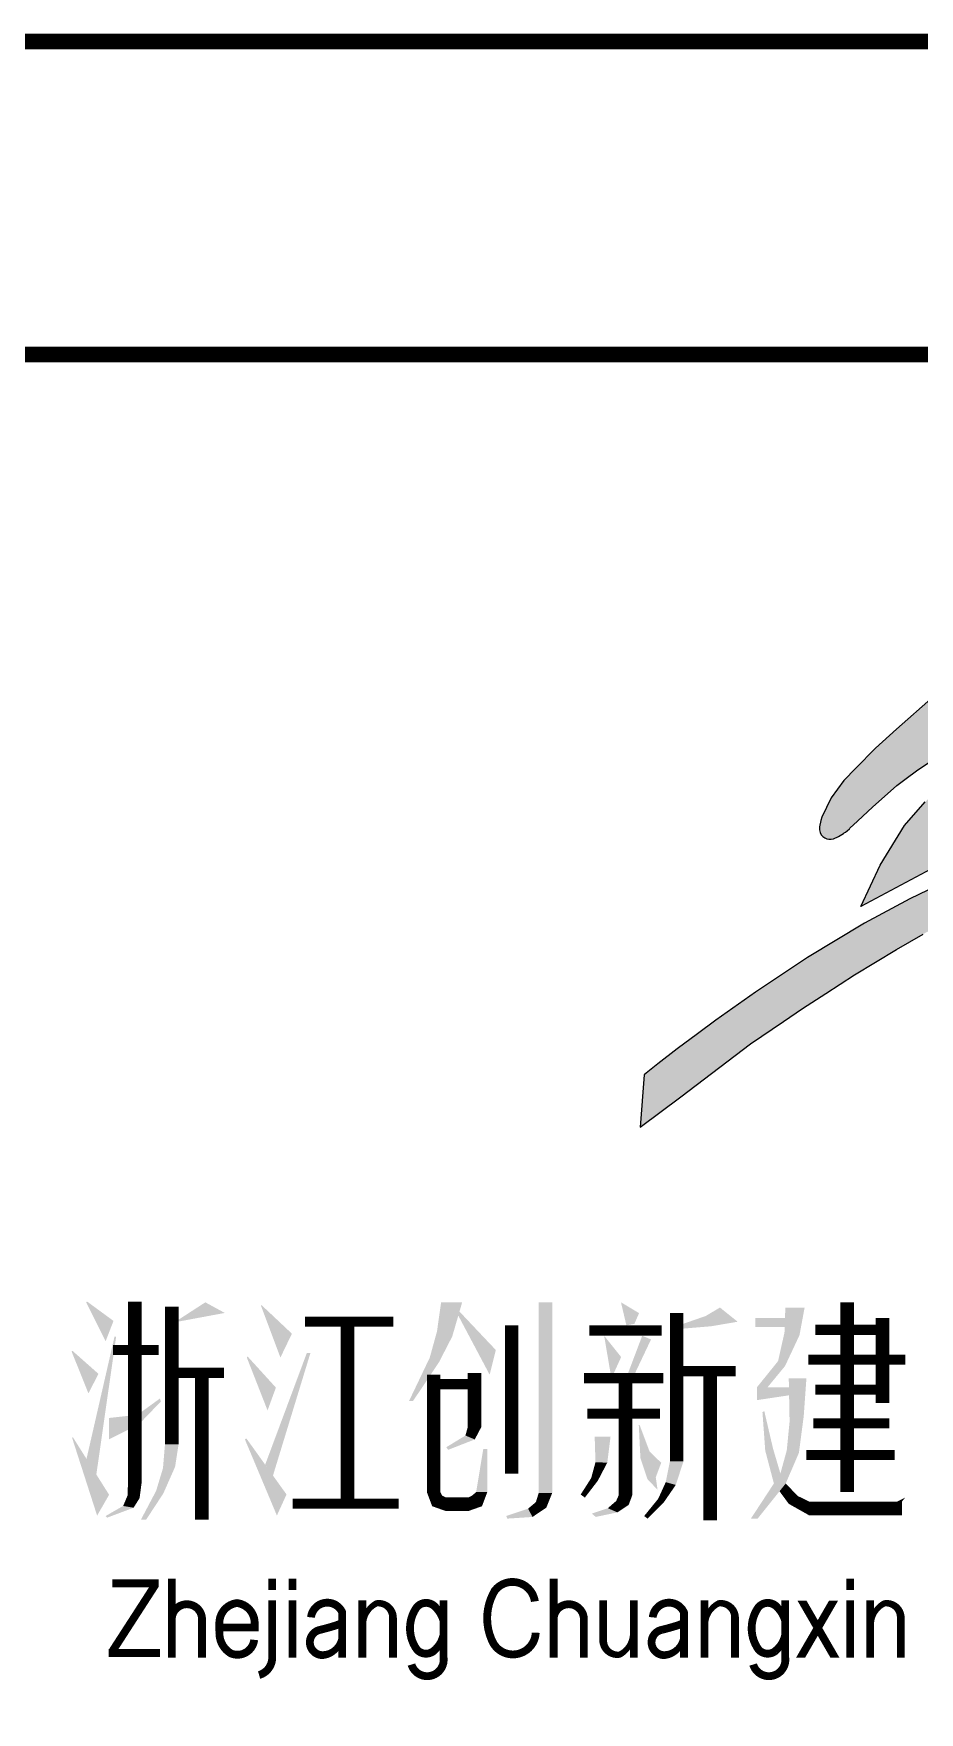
# Model space of a CAD drawing. Extents: x -104256 to -27901, y -155913 to -111823.
# Drawn here: x -88396.5 to -88339.9, y -148955.2 to -148848 of the extents above; entities that cross this region are included whole.
import ezdxf
from ezdxf.enums import TextEntityAlignment as Align

# ---------------------------------------------------------------- set-up
doc = ezdxf.new("R2010")
doc.units = 0
doc.layers.add('0-cxFrame', color=155, linetype='Continuous')
doc.layers.add('0-cxText', color=131, linetype='Continuous', lineweight=25)
doc.styles.add('cx_tuming', font='simhei.ttf')
doc.styles.add('cx_tuqian1', font='')
doc.styles.add('黑体', font='simhei.ttf', dxfattribs={"height": 12})
doc.styles.get('cx_tuqian1').set_extended_font_data('SimSun')

# ---------------------------------------------------------------- blocks, each defined once
blk = doc.blocks.new('zjcx_logo(Dragon)')
h = blk.add_hatch(color=186)
h.dxf.hatch_style = 1
h.set_gradient(color1=(41, 22, 111), color2=(223, 33, 33), tint=1)
h.paths.add_polyline_path([(-1403.9, -618.8), (-1416.6, -786.6), (-1287.4, -689.1), (-1064, -520.3), (-958.7, -448.7), (-898.4, -407.7), (-823.7, -359.6), (-732.3, -300.3), (-598.8, -219.3), (-513, -169.8), (-403.3, -111), (-303.6, -62.1), (-225.4, -26.7), (-197.4, -14.4), (-153.8, 2.3), (-117.3, 16.2), (-91.1, 25.5), (-28.8, 43.3), (19.1, 53), (36.4, 55.1), (57.6, 55.8), (77.5, 54.3), (89.8, 52.8), (100.5, 49.3), (110.1, 43.9), (118.7, 36.4), (125.4, 27.8), (130.3, 17.8), (133.4, 7.4), (134.2, -3.4), (125.3, -83.2), (119.4, -130.7), (109.7, -191.7), (109.6, -204.5), (111.7, -214.2), (115.2, -222.7), (120.4, -231.4), (126.5, -238), (133.8, -244.2), (142.2, -249), (153.2, -252.2), (164.5, -253.4), (176, -252.8), (187.2, -250.2), (197.8, -245.8), (202.2, -243), (209.8, -238.3), (221, -231.4), (235.9, -219.6), (266.8, -190.2), (303.5, -155.1), (315.9, -143.3), (351.4, -109.8), (382, -80.9), (409.2, -57.2), (425.3, -43.2), (461.4, -11.7), (494.5, 15.5), (498.6, 19.3), (502.9, 22.6), (518.2, 34.4), (555.6, 63.5), (572.2, 76.3), (596.7, 92.3), (633.5, 115.9), (692.9, 149.4), (731.6, 163.6), (769, 173.2), (784.4, 174.2), (800.5, 173.3), (815.9, 166.9), (824.6, 161.1), (832.2, 153.8), (832.6, 153.2), (832.9, 152.9), (833, 152.6), (833.2, 152.4), (833.3, 152.2), (833.4, 152.1), (833.6, 151.9), (833.6, 151.8), (833.7, 151.7), (833.7, 151.7), (833.7, 151.6), (836, 148.5), (836, 148.5), (836, 148.5), (836, 148.5), (836, 148.5), (836, 148.4), (836, 148.4), (836, 148.4), (836, 148.4), (836.1, 148.4), (836.1, 148.3), (836.1, 148.3), (836.1, 148.3), (836.1, 148.3), (836.1, 148.3), (836.2, 148.2), (836.2, 148.2), (836.2, 148.2), (836.2, 148.2), (836.2, 148.1), (836.2, 148.1), (836.3, 148.1), (836.3, 148.1), (836.3, 148.1), (836.3, 148), (836.3, 148), (836.3, 148), (836.3, 148), (836.4, 148), (836.4, 147.9), (836.4, 147.9), (836.4, 147.9), (836.4, 147.9), (836.4, 147.9), (837.5, 146.4), (838.3, 145.2), (842.7, 135.5), (845.4, 125.4), (846.1, 114.6), (846.9, 96.9), (843, 51.3), (818, -246.9), (946.7, -186.5), (968.8, 116.7), (965.5, 165.1), (959.7, 186.2), (950.4, 206), (938.2, 223.6), (922.9, 239.4), (905.6, 252.3), (886, 262), (865.3, 268.5), (841, 271.6), (815.3, 272.3), (790.4, 269.7), (765.8, 264.1), (729.8, 252.2), (680.8, 230.4), (632.2, 203.7), (571.6, 163.9), (500.8, 111), (434.3, 54.8), (367.3, -6.5), (310.2, -61.7), (263.9, -107.7), (227.7, -145.9), (216.1, -158), (211.6, -161.8), (208.9, -164), (204.9, -166.3), (200.5, -167.7), (195.9, -168.4), (191.3, -168.1), (186.8, -167), (182.7, -165), (178.9, -162.3), (177.7, -159.9), (176.8, -157.4), (176.4, -154.8), (176.4, -152.1), (177.4, -147.5), (189, -89.6), (203.2, -17.6), (205.1, 15.7), (202.5, 49), (197.7, 66.4), (189.8, 82.8), (179.2, 97.4), (166, 109.9), (150.7, 119.9), (134, 126.8), (116.1, 130.7), (76.1, 135.8), (35.4, 136.7), (-4.9, 133.6), (-17.4, 132.3), (-18.4, 132.2), (-19.3, 132.1), (-19.6, 132), (-20.3, 131.9), (-20.4, 131.9), (-20.6, 131.9), (-78.8, 122.7), (-124.1, 112.7), (-141.9, 108.5), (-144.7, 107.9), (-146.5, 107.4), (-157.4, 104.9), (-174.5, 99.9), (-194.9, 94.2), (-288.5, 62.7), (-410.3, 12.5), (-556.3, -57.8), (-700.1, -135.4), (-882, -244.8), (-1048.5, -355.3), (-1175, -444.3), (-1234.1, -488.3), (-1298.6, -536.5), (-1360.5, -584.4), (-1397.6, -614.1)])
h.paths.add_polyline_path([(-711.8, -82.4), (-650.5, 49.9), (-572.6, 176.5), (-506.7, 252.5), (-430.6, 319.1), (-346.1, 375.2), (-294.3, 397.7), (-239.5, 412.4), (-183.5, 418.7), (-151.8, 418), (-120.5, 411.6), (-90.9, 399.9), (-63.8, 382.9), (-44.4, 364), (-29, 342.6), (-16.9, 318.6), (-8.9, 293.1), (-5.2, 266.8), (-13.7, 289.8), (-26.5, 310.8), (-42.7, 329), (-62.7, 344.1), (-80.8, 352.6), (-100.1, 358), (-120.1, 360.2), (-140, 359.3), (-187.6, 348.7), (-231.6, 329.9), (-297.1, 287.7), (-356.1, 236.5), (-403.8, 181.7), (-425.7, 154.4), (-449.5, 113.8), (-468.2, 79.5), (-489.2, 37.4)])
edge = h.paths.add_edge_path()
edge.add_line((-433.1, 632.5), (-455, 612.2))
edge.add_line((-455, 612.2), (-480.7, 588.6))
edge.add_line((-480.7, 588.6), (-598, 484.3))
edge.add_line((-598, 484.3), (-665.9, 424))
edge.add_line((-665.9, 424), (-728.4, 359.8))
edge.add_line((-728.4, 359.8), (-766.2, 320.1))
edge.add_line((-766.2, 320.1), (-806.9, 264.8))
edge.add_line((-806.9, 264.8), (-837.1, 203.1))
edge.add_line((-837.1, 203.1), (-840.3, 192.2))
edge.add_line((-840.3, 192.2), (-844.2, 172.1))
edge.add_line((-844.2, 172.1), (-843.8, 163.4))
edge.add_line((-843.8, 163.4), (-842, 154.8))
edge.add_line((-842, 154.8), (-838.5, 146.5))
edge.add_line((-838.5, 146.5), (-833.5, 141.4))
edge.add_line((-833.5, 141.4), (-827.6, 137.2))
edge.add_line((-827.6, 137.2), (-821.1, 134.3))
edge.add_line((-821.1, 134.3), (-814.2, 132.8))
edge.add_line((-814.2, 132.8), (-807, 132.6))
edge.add_line((-807, 132.6), (-800, 133.7))
edge.add_line((-800, 133.7), (-783.4, 141.6))
edge.add_line((-783.4, 141.6), (-767.5, 151.3))
edge.add_line((-767.5, 151.3), (-765.3, 153.1))
edge.add_line((-765.3, 153.1), (-762.9, 154.4))
edge.add_line((-762.9, 154.4), (-761.1, 155.8))
edge.add_line((-761.1, 155.8), (-756.1, 159.8))
edge.add_line((-756.1, 159.8), (-748.8, 166.4))
edge.add_line((-748.8, 166.4), (-746.9, 168.2))
edge.add_line((-746.9, 168.2), (-723, 190.4))
edge.add_line((-723, 190.4), (-673.9, 236.2))
edge.add_line((-673.9, 236.2), (-627.6, 278))
edge.add_line((-627.6, 278), (-597.8, 304.4))
edge.add_line((-597.8, 304.4), (-567.9, 326.3))
edge.add_line((-567.9, 326.3), (-534.2, 351))
edge.add_line((-534.2, 351), (-476.4, 390.2))
edge.add_line((-476.4, 390.2), (-408.2, 428.4))
edge.add_line((-408.2, 428.4), (-399.8, 433.3))
edge.add_line((-399.8, 433.3), (-346, 460.8))
edge.add_line((-346, 460.8), (-334.8, 466.5))
edge.add_line((-334.8, 466.5), (-290.1, 485.9))
edge.add_line((-290.1, 485.9), (-275, 492))
edge.add_line((-275, 492), (-258.7, 498))
edge.add_line((-258.7, 498), (-242.5, 503.9))
edge.add_line((-242.5, 503.9), (-210.4, 513.7))
edge.add_line((-210.4, 513.7), (-191.9, 519.3))
edge.add_line((-191.9, 519.3), (-168.3, 524.3))
edge.add_line((-168.3, 524.3), (-143, 529.7))
edge.add_line((-143, 529.7), (-99.8, 534.9))
edge.add_line((-99.8, 534.9), (-64.7, 532.9))
edge.add_line((-64.7, 532.9), (-30.5, 524.8))
edge.add_line((-30.5, 524.8), (-14.7, 516.8))
edge.add_line((-14.7, 516.8), (-0.5, 505.8))
edge.add_line((-0.5, 505.8), (11.5, 492.6))
edge.add_line((11.5, 492.6), (20.6, 477.1))
edge.add_line((20.6, 477.1), (26.6, 460.5))
edge.add_line((26.6, 460.5), (29.6, 442.3))
edge.add_line((29.6, 442.3), (29.1, 424.6))
edge.add_line((29.1, 424.6), (25.3, 407))
edge.add_line((25.3, 407), (32, 424))
edge.add_line((32, 424), (35.9, 434))
edge.add_line((35.9, 434), (42.2, 456.7))
edge.add_line((42.2, 456.7), (45.2, 467.6))
edge.add_line((45.2, 467.6), (49, 488.1))
edge.add_line((49, 488.1), (49.4, 506.7))
edge.add_line((49.4, 506.7), (46.4, 525.3))
edge.add_line((46.4, 525.3), (40.1, 542.6))
edge.add_line((40.1, 542.6), (30.5, 558.4))
edge.add_line((30.5, 558.4), (12.7, 575))
edge.add_line((12.7, 575), (-7.9, 587.6))
edge.add_line((-7.9, 587.6), (-30.8, 596.1))
edge.add_line((-30.8, 596.1), (-54.7, 600.1))
edge.add_line((-54.7, 600.1), (-96.5, 603.9))
edge.add_line((-96.5, 603.9), (-132.7, 601.6))
edge.add_line((-132.7, 601.6), (-159.5, 598.6))
edge.add_line((-159.5, 598.6), (-195.8, 592.7))
edge.add_line((-195.8, 592.7), (-237.5, 583.6))
edge.add_line((-237.5, 583.6), (-262, 576.5))
edge.add_line((-262, 576.5), (-288.4, 568.7))
edge.add_line((-288.4, 568.7), (-292.8, 567.2))
edge.add_line((-292.8, 567.2), (-298.9, 564.9))
edge.add_line((-298.9, 564.9), (-300.3, 564.4))
edge.add_line((-300.3, 564.4), (-301.3, 564))
edge.add_line((-301.3, 564), (-302.1, 563.7))
edge.add_line((-302.1, 563.7), (-302.8, 563.4))
edge.add_line((-302.8, 563.4), (-303.8, 563.1))
edge.add_line((-303.8, 563.1), (-305.3, 562.5))
edge.add_line((-305.3, 562.5), (-306.4, 562.1))
edge.add_line((-306.4, 562.1), (-307.4, 561.7))
edge.add_line((-307.4, 561.7), (-352.9, 544.6))
edge.add_line((-352.9, 544.6), (-407, 514.7))
edge.add_line((-407, 514.7), (-408.6, 513.9))
edge.add_line((-408.6, 513.9), (-408.3, 514.1))
edge.add_line((-408.3, 514.1), (-405.4, 517))
edge.add_line((-405.4, 517), (-401.6, 520.6))
edge.add_line((-401.6, 520.6), (-397.3, 524.9))
edge.add_line((-397.3, 524.9), (-392.2, 529.9))
edge.add_line((-392.2, 529.9), (-387.4, 534.6))
edge.add_line((-387.4, 534.6), (-381.3, 539.6))
edge.add_line((-381.3, 539.6), (-365.1, 552.8))
edge.add_line((-365.1, 552.8), (-346.6, 567.9))
edge.add_line((-346.6, 567.9), (-342.3, 571.6))
edge.add_line((-342.3, 571.6), (-330.1, 582.4))
edge.add_line((-330.1, 582.4), (-327.7, 584.9))
edge.add_line((-327.7, 584.9), (-323.9, 587))
edge.add_line((-323.9, 587), (-314.1, 596.5))
edge.add_line((-314.1, 596.5), (-279, 629.2))
edge.add_line((-279, 629.2), (-266.4, 640.9))
edge.add_line((-266.4, 640.9), (-254.4, 652.8))
edge.add_line((-254.4, 652.8), (-237.5, 669.3))
edge.add_line((-237.5, 669.3), (-216.2, 693.1))
edge.add_line((-216.2, 693.1), (-208.4, 701.9))
edge.add_line((-208.4, 701.9), (-204.5, 706.2))
edge.add_line((-204.5, 706.2), (-199.7, 711.2))
edge.add_line((-199.7, 711.2), (-191.4, 721.3))
edge.add_line((-191.4, 721.3), (-186.8, 727.4))
edge.add_line((-186.8, 727.4), (-184.5, 731))
edge.add_line((-184.5, 731), (-182.9, 733.2))
edge.add_line((-182.9, 733.2), (-177.6, 740.6))
edge.add_line((-177.6, 740.6), (-166.8, 755.4))
edge.add_line((-166.8, 755.4), (-153.2, 782.3))
edge.add_line((-153.2, 782.3), (-143.2, 812.5))
edge.add_line((-143.2, 812.5), (-142.9, 823.7))
edge.add_line((-142.9, 823.7), (-142.9, 826.4))
edge.add_line((-142.9, 826.4), (-145.3, 840.2))
edge.add_line((-145.3, 840.2), (-150.3, 853.4))
edge.add_line((-150.3, 853.4), (-157.7, 865.4))
edge.add_line((-157.7, 865.4), (-167.2, 876))
edge.add_line((-167.2, 876), (-178.2, 884.6))
edge.add_line((-178.2, 884.6), (-190.9, 891))
edge.add_line((-190.9, 891), (-212.9, 896.7))
edge.add_line((-212.9, 896.7), (-235.9, 898.6))
edge.add_line((-235.9, 898.6), (-258.8, 896.2))
edge.add_line((-258.8, 896.2), (-281.5, 889.5))
edge.add_line((-281.5, 889.5), (-299.9, 878.2))
edge.add_line((-299.9, 878.2), (-316.5, 863.7))
edge.add_line((-316.5, 863.7), (-330.6, 846.8))
edge.add_arc((-321.9, 815.6), 32.5, -21.4858, 105.4708, ccw=False)
edge.add_line((-291.7, 803.7), (-299.3, 784.6))
edge.add_line((-299.3, 784.6), (-314.8, 760.7))
edge.add_line((-314.8, 760.7), (-325.6, 744.9))
edge.add_line((-325.6, 744.9), (-342.2, 724.9))
edge.add_line((-342.2, 724.9), (-370.2, 694.9))
edge.add_line((-370.2, 694.9), (-393.2, 670.2))
edge.add_line((-393.2, 670.2), (-419.3, 645.2))
edge.add_line((-419.3, 645.2), (-433.1, 632.5))
for points in [[(-480.7, 588.6), (-598, 484.3), (-665.9, 424), (-728.4, 359.8), (-766.2, 320.1), (-806.9, 264.8), (-837.1, 203.1), (-840.3, 192.2), (-844.2, 172.1), (-843.8, 163.4), (-842, 154.8), (-838.5, 146.5), (-833.5, 141.4), (-827.6, 137.2), (-821.1, 134.3), (-814.2, 132.8), (-807, 132.6), (-800, 133.7), (-783.4, 141.6), (-767.5, 151.3), (-765.3, 153.1), (-762.9, 154.4), (-761.1, 155.8), (-756.1, 159.8), (-748.8, 166.4), (-746.9, 168.2), (-723, 190.4), (-673.9, 236.2), (-627.6, 278), (-597.8, 304.4), (-567.9, 326.3), (-534.2, 351), (-476.4, 390.2)], [(-480.7, 588.6), (-598, 484.3), (-665.9, 424), (-728.4, 359.8), (-766.2, 320.1), (-806.9, 264.8), (-837.1, 203.1), (-840.3, 192.2), (-844.2, 172.1), (-843.8, 163.4), (-842, 154.8), (-838.5, 146.5), (-833.5, 141.4), (-827.6, 137.2), (-821.1, 134.3), (-814.2, 132.8), (-807, 132.6), (-800, 133.7), (-783.4, 141.6), (-767.5, 151.3), (-765.3, 153.1), (-762.9, 154.4), (-761.1, 155.8), (-756.1, 159.8), (-748.8, 166.4), (-746.9, 168.2), (-723, 190.4), (-673.9, 236.2), (-627.6, 278), (-597.8, 304.4), (-567.9, 326.3), (-534.2, 351), (-476.4, 390.2)], [(-711.8, -82.4), (-650.5, 49.9), (-572.6, 176.5), (-506.7, 252.5)], [(-489.2, 37.4), (-711.8, -82.4)], [(-711.8, -82.4), (-650.5, 49.9), (-572.6, 176.5), (-506.7, 252.5)], [(-489.2, 37.4), (-711.8, -82.4)], [(-1403.9, -618.8), (-1416.6, -786.6), (-1287.4, -689.1), (-1064, -520.3), (-958.7, -448.7), (-898.4, -407.7), (-823.7, -359.6), (-732.3, -300.3), (-598.8, -219.3), (-513, -169.8)], [(-410.3, 12.5), (-556.3, -57.8), (-700.1, -135.4), (-882, -244.8), (-1048.5, -355.3), (-1175, -444.3), (-1234.1, -488.3), (-1298.6, -536.5), (-1360.5, -584.4), (-1397.6, -614.1), (-1403.9, -618.8), (-1403.9, -618.8)], [(-1403.9, -618.8), (-1416.6, -786.6), (-1287.4, -689.1), (-1064, -520.3), (-958.7, -448.7), (-898.4, -407.7), (-823.7, -359.6), (-732.3, -300.3), (-598.8, -219.3), (-513, -169.8)], [(-410.3, 12.5), (-556.3, -57.8), (-700.1, -135.4), (-882, -244.8), (-1048.5, -355.3), (-1175, -444.3), (-1234.1, -488.3), (-1298.6, -536.5), (-1360.5, -584.4), (-1397.6, -614.1), (-1403.9, -618.8), (-1403.9, -618.8)]]:
    blk.add_lwpolyline(points)
at = {"layer": 'Defpoints', "color": 250}
blk.add_point((-1416.6, -897.6), dxfattribs=at)
blk = doc.blocks.new('zjcx_TT(Dragon)')
at = {"color": 7}
for points, const_width in [([(-6530.3, -3023), (-6530.3, -3603.8)], 43.3), ([(-6412.2, -3039.7), (-6412.2, -3479.4)], 43.3), ([(-4800.2, -3059.5), (-4800.2, -3533.1)], 43.3), ([(-4256.2, -3025.6), (-4256.2, -3631.7)], 43.3), ([(-4143.5, -3076.2), (-4143.5, -3346.9)], 43.3), ([(-5986.3, -3087.6), (-5704.6, -3087.6)], 32.5), ([(-5850.9, -3087.6), (-5850.9, -3668.4)], 43.3), ([(-5327, -3099.1), (-5327, -3572.7)], 43.3), ([(-5079.2, -3115.8), (-4848.2, -3115.8)], 32.5), ([(-4357.9, -3113.2), (-4143.5, -3113.2)], 32.5), ([(-6599.7, -3177.9), (-6454.2, -3177.9)], 32.5), ([(-4380.3, -3208.7), (-4070.5, -3208.7)], 32.5), ([(-6412.2, -3250.9), (-6245.5, -3250.9)], 32.5), ([(-6316.2, -3250.9), (-6316.2, -3719.3)], 43.3), ([(-5576, -3256.6), (-5576, -3631.7)], 43.3), ([(-5445.4, -3250.9), (-5445.4, -3423.4)], 43.3), ([(-5095.9, -3267.9), (-4842.4, -3267.9)], 32.5), ([(-4963.6, -3263.5), (-4963.6, -3641.4)], 43.3), ([(-4800.2, -3245.4), (-4611.4, -3245.4)], 32.5), ([(-4693, -3245.4), (-4693, -3721.9)], 43.3), ([(-5576, -3287), (-5445.4, -3287)], 32.5), ([(-4357.9, -3304.6), (-4143.5, -3304.6)], 32.5), ([(-5085, -3381), (-4853.9, -3381)], 32.5), ([(-4363.6, -3412.1), (-4121.1, -3412.1)], 32.5), ([(-4386, -3513.3), (-4104.4, -3513.3)], 32.5), ([(-6025.9, -3668.4), (-5688, -3668.4)], 32.5), ([(-5537.3, -3670.4), (-5465.2, -3670.4)], 43.3), ([(-4378.7, -3683.6), (-4081.4, -3683.6)], 43.3)]:
    blk.add_lwpolyline(points, dxfattribs=dict(at, const_width=const_width))
at = {"const_width": 25}
for points in [[(-6601.5, -3922.8), (-6453.5, -3922.8)], [(-6412.1, -4159.9), (-6412.1, -3907.9)], [(-6091.5, -3944), (-6091.5, -3907.9)], [(-6026.9, -3944), (-6026.9, -3907.9)], [(-5193.1, -4159.9), (-5193.1, -3907.9)], [(-4246.5, -3944), (-4246.5, -3907.9)], [(-6600.9, -4138.3), (-6466.1, -3929.6)], [(-6091.5, -4159.9), (-6091.5, -3977.3)], [(-6026.9, -4159.9), (-6026.9, -3977.3)], [(-5803.7, -4159.9), (-5803.7, -3977.3)], [(-5544.5, -4159.9), (-5544.5, -3977.3)], [(-5034.8, -4105), (-5034.8, -3977.3)], [(-4937.2, -3977.3), (-4937.2, -4159.9)], [(-4711.6, -4159.9), (-4711.6, -3977.3)], [(-4453.7, -4159.9), (-4453.7, -3977.3)], [(-4246.5, -4159.9), (-4246.5, -3977.3)], [(-4182.4, -4159.9), (-4182.4, -3977.3)], [(-5867.9, -4159.9), (-5867.9, -4012.9)], [(-5706.1, -4032.2), (-5706.1, -4159.9)], [(-4777.1, -4159.9), (-4777.1, -4012.9)], [(-4614.1, -4032.2), (-4614.1, -4159.9)], [(-4400.9, -4153.5), (-4302.8, -3983.9)], [(-4298.8, -4153.5), (-4396.9, -3983.9)], [(-4084.9, -4032.2), (-4084.9, -4159.9)], [(-6315.5, -4159.9), (-6315.5, -4037.9)], [(-6272.6, -4063.8), (-6135.1, -4063.8)], [(-5096.5, -4159.9), (-5096.5, -4037.9)], [(-6613.5, -4145.1), (-6450.1, -4145.1)]]:
    blk.add_lwpolyline(points, dxfattribs=at)
for points in [[(-5382.2, -3947.7, -0.673783), (-5253.1, -3980.6, -0.222028)], [(-5380.1, -3944.8, 0.263693), (-5385.7, -4113.9, 0.615609)], [(-6412.1, -4037.9, -1.001561), (-6315.5, -4037.9, 3.441563)], [(-6202.6, -3985.6, 0.395945), (-6260.1, -4052)], [(-6205.1, -3985.6, -0.395945), (-6147.6, -4052)], [(-5967.5, -4031.5, -0.787489), (-5867, -4017.6)], [(-5631.7, -4001.3, 0.318714), (-5628.8, -4135.3, 0.615609)], [(-5632.6, -4002.6, -0.476832), (-5572.1, -3997.1, -0.222028)], [(-5193.1, -4037.9, -1.001561), (-5096.5, -4037.9, 3.441563)], [(-4876.7, -4031.5, -0.787489), (-4776.2, -4017.6)], [(-4540.9, -4001.3, 0.318714), (-4538.1, -4135.3, 0.615609)], [(-4541.8, -4002.6, -0.476832), (-4481.3, -3997.1, -0.222028)], [(-6259.7, -4074.4, 0.295539), (-6222, -4147.4, 0.295539)], [(-5939.3, -4071.4, 0.886876), (-5931.4, -4152, 0.615609)], [(-5939.3, -4071.4, 0.030544), (-5870.1, -4050.9)], [(-5390.8, -4103.4, 0.810483), (-5250.2, -4080.4, 0.222028)], [(-4848.5, -4071.4, 0.886876), (-4840.6, -4152, 0.615609)], [(-4848.5, -4071.4, 0.030544), (-4779.3, -4050.9)], [(-6224.2, -4146.2, 0.506701), (-6149, -4103.1)], [(-5629.5, -4134.4, 0.40791), (-5575.2, -4138.1, 0.222028)], [(-4538.7, -4134.4, 0.40791), (-4484.4, -4138.1, 0.222028)], [(-6133.3, -4215.5, 0.333054), (-6091.5, -4159.9, 3.441563)], [(-5646.9, -4182.1, 0.945498), (-5545, -4156.9, 0.222028)], [(-4556.1, -4182.1, 0.945498), (-4454.2, -4156.9, 0.222028)]]:
    blk.add_lwpolyline(points, format="xyb", dxfattribs=at)
for points in [[(-4393.2, -3990.1, 28.8, 0, 0), (-4414.9, -3977.6, 25, 25, 0)], [(-4306.3, -3990.1, 28.8, 0, 0), (-4284.6, -3977.6, 25, 25, 0)], [(-5798.6, -4047.1, 15, 19.9, -0.277023), (-5756.3, -3985.7, 15, 19.9, -0.413565)], [(-5759.6, -3986.9, 20, 25, -0.474766), (-5706.1, -4034, 25, 25, 0)], [(-5572.1, -3997.1, 25, 20, -0.150596), (-5545.7, -4047.8, 25, 25, 0)], [(-4706.6, -4047.1, 15, 19.9, -0.277023), (-4664.2, -3985.7, 15, 19.9, -0.413565)], [(-4667.6, -3986.9, 20, 25, -0.474766), (-4614.1, -4034, 25, 25, 0)], [(-4481.3, -3997.1, 25, 20, -0.150596), (-4454.9, -4047.8, 25, 25, 0)], [(-4177.4, -4047.1, 15, 19.9, -0.277023), (-4135, -3985.7, 15, 19.9, -0.413565)], [(-4138.4, -3986.9, 20, 25, -0.474766), (-4084.9, -4034, 25, 25, 0)], [(-5932.4, -4152, 25, 15, 0.445668), (-5871.8, -4081.7, 25, 25, 0)], [(-5575.2, -4138.1, 25, 20, 0.200508), (-5545.6, -4077.4, 25, 25, 0)], [(-4841.6, -4152, 25, 15, 0.445668), (-4781, -4081.7, 25, 25, 0)], [(-4484.4, -4138.1, 25, 20, 0.200508), (-4454.8, -4077.4, 25, 25, 0)], [(-4981.3, -4150.3, 20, 25, -0.474766), (-5034.8, -4103.2, 25, 25, 0)], [(-4942.3, -4090, 15, 19.9, -0.277023), (-4984.6, -4151.5, 15, 19.9, -0.413565)], [(-4397.3, -4147.3, 28.8, 0, 0), (-4419, -4159.9, 25, 25, 0)], [(-4302.4, -4147.3, 28.8, 0, 0), (-4280.7, -4159.9, 25, 25, 0)]]:
    blk.add_lwpolyline(points, format="xyseb")
at = {"color": 7}
for points in [[(-6682.6, -3023), (-6685.2, -3025.6), (-6598.1, -3085), (-6623.2, -3149.7)], [(-6305, -3025.6), (-6397.5, -3085.6), (-6242.9, -3059.5), (-6397.4, -3088.3)], [(-6028.6, -3125.7), (-6124.5, -3035.5), (-6065.3, -3201.9), (-6127.7, -3035.5)], [(-5552.3, -3025.6), (-5565.4, -3118.4), (-5485.1, -3025.6), (-5516.7, -3134.6)], [(-5377.6, -3177.9), (-5493.6, -3055.1), (-5397.4, -3256.6), (-5497.4, -3068.1)], [(-5197.7, -3025.6), (-5241, -3025.6), (-5197.7, -3634.8), (-5241, -3634.8)], [(-4920.3, -3060.1), (-4978.1, -3025.6), (-4935.3, -3094.4), (-4960.8, -3099.1)], [(-4605.6, -3087.6), (-4662, -3042.3), (-4689.9, -3102), (-4707.9, -3069.4)], [(-4391.8, -3042.3), (-4453.3, -3042.3), (-4408.2, -3130.6), (-4456.1, -3122)], [(-4707.9, -3069.4), (-4782.7, -3095.4), (-4689.9, -3102), (-4786.9, -3110.1)], [(-4453.3, -3076.2), (-4549.3, -3076.2), (-4455.4, -3104.3), (-4549.3, -3104.3)], [(-6589.8, -3135.6), (-6595, -3135.6), (-6652.9, -3575.4), (-6684.3, -3525.5)], [(-5516.7, -3134.6), (-5565.4, -3118.4), (-5559.4, -3217.5), (-5588.6, -3202.4)], [(-4977.5, -3200.3), (-5031.8, -3132.5), (-5000.5, -3250.9), (-5011.6, -3250.9)], [(-4882.1, -3144), (-4910.3, -3132.5), (-4932.7, -3250.9), (-4955.1, -3250.9)], [(-4408.2, -3130.6), (-4456.1, -3122), (-4454.2, -3228.9), (-4476.6, -3213.4)], [(-6729.1, -3180.5), (-6731.7, -3183.1), (-6646.1, -3254), (-6678.2, -3316.1)], [(-6079.7, -3297.8), (-6169.9, -3198.7), (-6106.3, -3370.9), (-6172.5, -3201.9)], [(-5969.6, -3187.8), (-5981.1, -3187.8), (-6089, -3578.6), (-6113.9, -3543.9)], [(-5559.4, -3217.5), (-5588.6, -3202.4), (-5642.2, -3341.1), (-5654.8, -3341.1)], [(-4454.2, -3228.9), (-4476.6, -3213.4), (-4509.7, -3296.3), (-4543.6, -3296.3)], [(-4386, -3268.1), (-4442.4, -3268.1), (-4394.6, -3388.8), (-4439.8, -3406.8)], [(-4441.9, -3296.9), (-4543.6, -3296.3), (-4441.4, -3322.5), (-4543.6, -3337.8)], [(-6450, -3332.8), (-6517.1, -3381.6), (-6446.9, -3342.2), (-6517.8, -3415.8)], [(-4492.5, -3492.9), (-4520.6, -3372.7), (-4517.5, -3499.2), (-4526.4, -3376.3)], [(-6545.8, -3387.5), (-6612.2, -3394.9), (-6542.6, -3428.2), (-6612.2, -3462.7)], [(-5423.8, -3423.4), (-5467.1, -3423.4), (-5444.8, -3463.4), (-5474.6, -3450.9)], [(-4886.8, -3501.8), (-4918.6, -3417.3), (-4916, -3523.2), (-4921.2, -3417.3)], [(-4394.6, -3388.8), (-4439.8, -3406.8), (-4410, -3506), (-4448.8, -3498.2)], [(-6727.5, -3456.9), (-6730.4, -3458), (-6612.2, -3640), (-6650.4, -3706.6)], [(-6390.5, -3479.4), (-6433.8, -3479.4), (-6401.4, -3550.5), (-6440.2, -3555.1)], [(-6045.8, -3639), (-6174.1, -3459.9), (-6076.5, -3706.3), (-6178.3, -3464)], [(-5444.8, -3463.4), (-5474.6, -3450.9), (-5529.9, -3496.6), (-5535.6, -3488.2)], [(-5011.4, -3454.3), (-5062, -3454.3), (-5021.8, -3537.4), (-5059.5, -3536.4)], [(-5417.6, -3493.4), (-5404.9, -3493.4), (-5440.4, -3631.7), (-5404.9, -3631.7)], [(-5021.8, -3537.4), (-5059.5, -3536.4), (-5052.1, -3595.4), (-5073.2, -3586.8)], [(-4849.6, -3538), (-4886.8, -3501.8), (-4893.6, -3590), (-4916, -3523.2)], [(-4778.5, -3533.1), (-4821.9, -3533.1), (-4803.1, -3608.6), (-4835.1, -3599.8)], [(-4469.1, -3572.3), (-4492.5, -3492.9), (-4489.9, -3604.1), (-4517.5, -3499.2)], [(-4410, -3506), (-4448.8, -3498.2), (-4452.1, -3604), (-4469.1, -3572.3)], [(-6401.4, -3550.5), (-6440.2, -3555.1), (-6439.2, -3636.1), (-6462, -3627.5)], [(-5052.1, -3595.4), (-5073.2, -3586.8), (-5093.3, -3648.9), (-5106.8, -3639.4)], [(-4867, -3584.3), (-4849.6, -3538), (-4861.2, -3624.3), (-4893.6, -3590)], [(-4452.1, -3604), (-4469.1, -3572.3), (-4541.7, -3716.2), (-4563.4, -3716.2)], [(-6514.8, -3650.7), (-6553.2, -3642.3), (-6534, -3681.4), (-6567.3, -3675.7)], [(-6508.7, -3603.8), (-6552, -3603.8), (-6514.8, -3650.7), (-6553.2, -3642.3)], [(-6439.2, -3636.1), (-6462, -3627.5), (-6493.8, -3719.3), (-6510.5, -3719.3)], [(-5554.3, -3631.7), (-5597.6, -3631.7), (-5548.9, -3642.8), (-5580.8, -3676.6)], [(-5548.9, -3642.8), (-5580.8, -3676.6), (-5537.3, -3648.7), (-5537.3, -3692)], [(-5453.7, -3642.8), (-5421.7, -3676.6), (-5465.2, -3648.7), (-5465.2, -3692)], [(-5440.4, -3631.7), (-5404.9, -3631.7), (-5453.7, -3642.8), (-5421.7, -3676.6)], [(-5197.7, -3634.8), (-5241, -3634.8), (-5216.2, -3680.9), (-5249.6, -3663.4)], [(-4942, -3641.4), (-4985.3, -3641.4), (-4953.5, -3672.4), (-4993.3, -3659.7)], [(-4803.1, -3608.6), (-4835.1, -3599.8), (-4842, -3665.2), (-4859.4, -3653.1)], [(-4413.9, -3643.8), (-4452.1, -3604), (-4442.4, -3669), (-4471.9, -3628.9)], [(-4377.2, -3661.9), (-4413.9, -3643.8), (-4378.1, -3705.2), (-4442.4, -3669)], [(-6534, -3681.4), (-6567.3, -3675.7), (-6618.8, -3713.2), (-6623.2, -3707.8)], [(-5260.5, -3710.9), (-5274.6, -3684.4), (-5341.1, -3716.2), (-5344.2, -3707.8)], [(-5216.2, -3680.9), (-5249.6, -3663.4), (-5260.5, -3710.9), (-5274.6, -3684.4)], [(-4989.6, -3696.3), (-5019.9, -3682.9), (-5058.6, -3710.8), (-5071.1, -3700.2)], [(-4953.5, -3672.4), (-4993.3, -3659.7), (-4989.6, -3696.3), (-5019.9, -3682.9)], [(-4842, -3665.2), (-4859.4, -3653.1), (-4893, -3716.2), (-4904.1, -3708)], [(-4081.4, -3661.9), (-4070.5, -3648.9), (-4081.4, -3705.2), (-4097, -3661.9)]]:
    blk.add_solid(points, dxfattribs=at)
at = {"layer": '0-cxFrame', "const_width": 30}
blk.add_lwpolyline([(-7000, -10200.2), (0, -10200.2), (0, 0), (-7000, 0)], close=True, dxfattribs=at)
blk.add_blockref('zjcx_logo(Dragon)', (-3500.1, -1680))
blk = doc.blocks.new('zjcx_T2(Dragon)')
at = {"layer": '0-cxFrame', "const_width": 50}
blk.add_lwpolyline([(-7000, 40000), (0, 40000), (0, 0), (-7000, 0)], close=True, dxfattribs=at)
at = {"layer": '0-cxFrame'}
blk.add_blockref('zjcx_TT(Dragon)', (0, 40000), dxfattribs=at)
blk = doc.blocks.new('TK22.A2 L(Dragon)')
at = {"layer": '0-cxFrame', "color": 7, "const_width": 0.5}
blk.add_lwpolyline([(0, 0), (-594, 0), (-594, 420), (0, 420)], close=True, dxfattribs=at)
at = {"layer": '0-cxFrame', "const_width": 0.5}
blk.add_lwpolyline([(-10, 10), (-80, 10), (-80, 410), (-10, 410)], close=True, dxfattribs=at)
at = {"layer": '0-cxFrame', "xscale": 0.01, "yscale": 0.01, "zscale": 0.01}
blk.add_blockref('zjcx_T2(Dragon)', (-10, 10), dxfattribs=at)
at = {"style": '黑体', "flags": 4}
blk.add_attdef('图幅', text='', height=3.3, dxfattribs=at).set_placement((-40, 3), align=Align.RIGHT)
at = {"layer": '0-cxText', "flags": 4}
for tag, height, style, p in [('建设单位', 3.5, 'cx_tuming', (-45, 240)), ('项目名称', 3.5, 'cx_tuming', (-45, 210)), ('子项名称', 3.5, 'cx_tuming', (-45, 180)), ('工程编号', 3.3, 'cx_tuqian1', (-35, 165)), ('图名1', 3.5, 'cx_tuming', (-45, 87)), ('图名2', 3.5, 'cx_tuming', (-45, 79)), ('图名3', 3.5, 'cx_tuming', (-45, 71)), ('出图日期', 3.3, 'cx_tuqian1', (-39, 60)), ('专业', 3.3, 'cx_tuqian1', (-55, 52)), ('图号', 3.3, 'cx_tuqian1', (-55, 44)), ('版次', 3.3, 'cx_tuqian1', (-20, 44))]:
    blk.add_attdef(tag, text='', height=height, dxfattribs=dict(at, style=style)).set_placement(p, align=Align.MIDDLE)
at = {"layer": 'Defpoints', "color": 6, "flags": 4}
for tag, height, style, p in [('tufu', 3.3, '黑体', (-12, 12)), ('dwfname', 4, 'cx_tuqian1', (-80, 3))]:
    blk.add_attdef(tag, text='', height=height, dxfattribs=dict(at, style=style)).set_placement(p, align=Align.RIGHT)

msp = doc.modelspace()

# ---------------------------------------------------------------- block references
at = {"layer": '0-cxFrame', "xscale": 2, "yscale": 2, "zscale": 2}
msp.add_blockref('TK22.A2 L(Dragon)', (-88239.4, -149688.48), dxfattribs=at)

doc.saveas('drawing.dxf')
